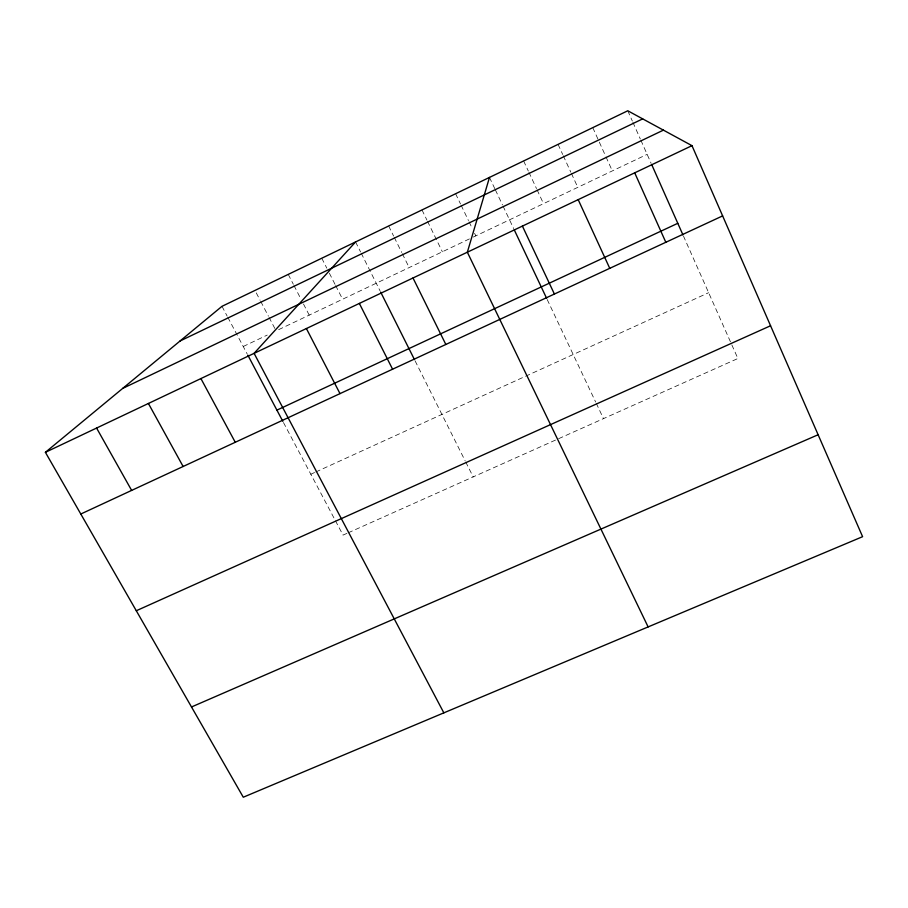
<?xml version="1.0" encoding="UTF-8"?>
<svg xmlns="http://www.w3.org/2000/svg" width="908" height="908" viewBox="0 0 908 908"><rect width="100%" height="100%" fill="white"/><g stroke="black" fill="none" stroke-linecap="round" stroke-linejoin="round"><path stroke-width="0.68" stroke-dasharray="4.54 3.41" d="M243.242 346.493L267.247 335.075M278.642 329.661L472.092 237.635M473.329 237.045L647.143 154.349M310.831 474.237L314.565 472.535M315.814 471.967L708.637 292.705M346.89 533.382L343.031 535.107L335.347 520.579M348.173 532.814L737.886 358.512L683.542 236.228M221.995 306.314L227.136 316.063M227.783 317.278L247.146 353.882M283.466 422.526L334.7 519.376M256.26 292.875L260.097 300.23M260.744 301.456L268.416 316.154M269.052 317.38L274.818 328.412M288.245 274.398L293.329 284.261M293.954 285.498L300.945 299.072M303.488 304.01L309.208 315.11M321.772 258.235L326.823 268.178M329.343 273.149L335.018 284.329M335.654 285.566L342.588 299.231M355.573 241.948L360.589 251.959M361.214 253.207L380.032 290.81M415.092 360.851L465.1 460.742M465.725 461.99L473.193 476.904M388.658 226.013L393.629 236.08M394.254 237.34L401.711 252.447M402.323 253.707L409.168 267.565M421.993 209.941L426.93 220.088M427.543 221.348L442.355 251.777M455.6 193.744L460.504 203.959M461.116 205.231L468.46 220.553M469.073 221.824L472.126 228.203M474.578 233.311L475.803 235.864M489.48 177.423L494.792 188.648M495.382 189.897L502.453 204.856M503.043 206.105L513.656 228.566M547.195 299.526L595.659 402.051M596.261 403.322L603.491 418.622M523.632 160.966L528.308 171.01M528.899 172.259L536.503 188.58M537.082 189.84L543.517 203.653M558.068 144.372L562.71 154.485M563.289 155.745L570.826 172.179M571.404 173.451L577.783 187.354M592.776 127.642L605.42 155.643M605.999 156.914L612.321 170.92M627.78 110.776L632.331 121.036M632.91 122.319L640.31 138.981M640.878 140.252L651.138 163.349"/><path stroke-width="1.36" d="M489.48 177.423L467.348 252.208L648.119 626.917M355.573 241.948L254.092 353.337L443.842 712.848M45.4 452.32L221.995 306.314L627.78 110.776L691.987 145.666L862.6 536.685L243.287 797.224L45.4 452.32L691.987 145.666M180.056 340.988L642.694 118.88M122.728 388.386L663.408 130.139M276.906 410.132L677.788 223.311M80.801 514.019L722.632 215.9M136.291 610.744L770.563 325.756M191.509 706.969L818.119 434.75M96.577 428.043L131.637 490.399M148.401 403.47L183.121 466.496M200.906 378.568L235.263 442.275M247.805 355.107L282.808 421.289M306.393 328.537L340.001 393.618M359.352 303.42L392.585 369.204M380.668 292.07L414.479 359.625M413.004 277.984L445.839 344.473M514.246 229.826L546.605 298.267M522.406 226.092L554.402 294.044M578.192 199.647L609.756 268.337M634.715 172.838L665.825 242.288M651.717 164.632L682.964 234.945"/></g></svg>
